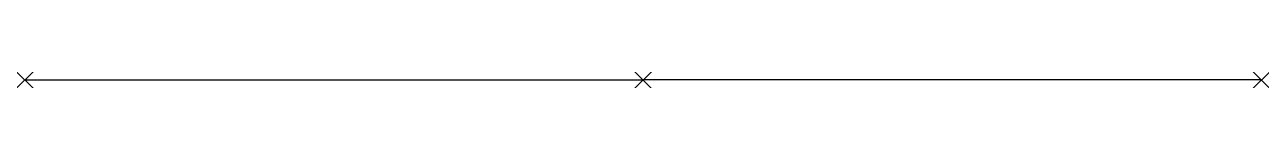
# Model space of a CAD drawing. Header units: millimetres. Extents: x 0 to 1.69, y 0 to 0.
import ezdxf

# ---------------------------------------------------------------- set-up
doc = ezdxf.new("R2010")
doc.units = ezdxf.units.MM
doc.header["$PDMODE"] = 3
for name, color, linetype in [('00x01x00x00x01', 120, 'Continuous'), ('00x01x01x00x02', 50, 'Continuous'), ('01x02x00x01x00', 10, 'Continuous')]:
    doc.layers.add(name, color=color, linetype=linetype)

msp = doc.modelspace()

# ---------------------------------------------------------------- linework, layer by layer
at = {"layer": '00x01x00x00x01'}
for p in [(0, 0), (1.6905, 0)]:
    msp.add_point(p, dxfattribs=at)
at = {"layer": '00x01x01x00x02'}
msp.add_point((0.8452, 0, 1.8126), dxfattribs=at)
at = {"layer": '01x02x00x01x00', "extrusion": (0, -1, 1e-16)}
for p in [(0, 0), (1.6905, 0)]:
    msp.add_line(p, (0.8452, 0, 1.8126), dxfattribs=at)

doc.saveas('drawing.dxf')
